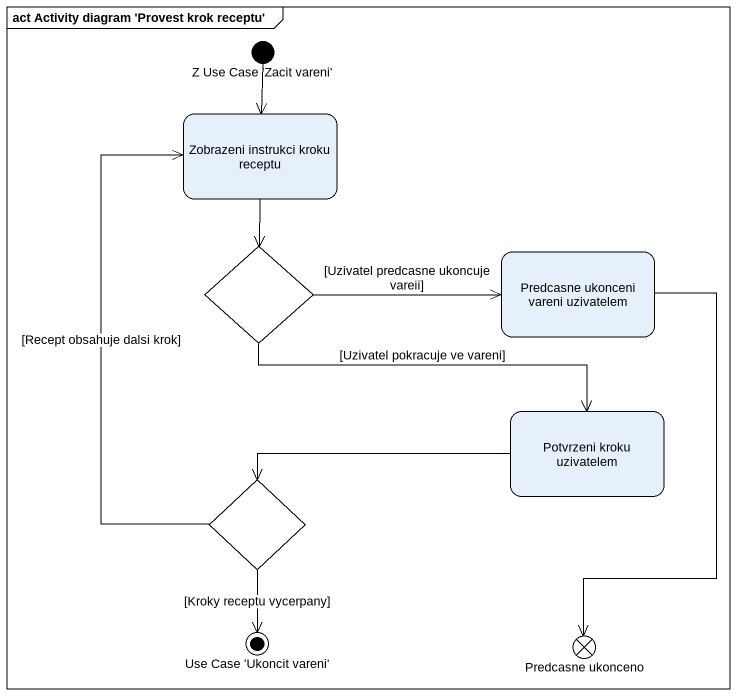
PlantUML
@startuml
mainframe act Activity diagram 'Provest krok receptu'
hide empty description
state "Z Use Case 'Zacit vareni'" as Z_Use_Case_Zacit_vareni <<start>>
state "Zobrazeni instrukci kroku receptu" as Zobrazeni_instrukci_kroku
state choice1 <<choice>>
state "Predcasne ukonceni vareni uzivatelem" as Predcasne_ukonceni_vareni
state "Potvrzeni kroku uzivatelem" as Potvrzeni_kroku_uzivatelem
state choice2 <<choice>>
state "Use Case 'Ukoncit vareni'" as Use_Case_Ukoncit_vareni <<end>>
state "Predcasne ukonceno" as Predcasne_ukonceno <<end>>
Z_Use_Case_Zacit_vareni --> Zobrazeni_instrukci_kroku
Zobrazeni_instrukci_kroku --> choice1
choice1 -right-> Predcasne_ukonceni_vareni : [Uzivatel predcasne ukoncuje vareii]
choice1 -right-> Potvrzeni_kroku_uzivatelem : [Uzivatel pokracuje ve vareni]
Predcasne_ukonceni_vareni --> Predcasne_ukonceno
Potvrzeni_kroku_uzivatelem -left-> choice2
choice2 -up-> Zobrazeni_instrukci_kroku : [Recept obsahuje dalsi krok]
choice2 --> Use_Case_Ukoncit_vareni : [Kroky receptu vycerpany]
@enduml
